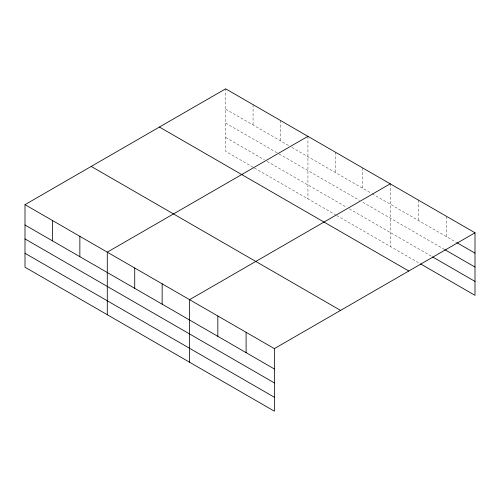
<?xml version="1.0" encoding="UTF-8"?>
<svg xmlns="http://www.w3.org/2000/svg" width="500" height="500" viewBox="0 0 500 500"><rect width="100%" height="100%" fill="white"/><g stroke="black" fill="none" stroke-linecap="round" stroke-linejoin="round"><path stroke-width="0.38" stroke-dasharray="2.5 1.88" d="M253.069 167.213L225.637 151.375L225.637 88.819M225.637 109.162L289.194 145.856M291.875 147.406L371.488 193.369M372.156 193.756L456.163 242.256M225.637 123.094L278.494 153.606M279.163 153.994L359.444 200.344M362.788 202.275L444.05 249.194M225.637 137.45L264.444 159.85M267.119 161.394L346.731 207.356M349.406 208.906L431.938 256.55M254.406 167.987L335.356 214.725M336.694 215.494L418.481 262.712M446.737 216.469L446.737 236.812M418.481 200.15L418.481 220.5M390.219 183.837L390.219 246.394M362.788 168L362.788 188.344M335.356 152.162L335.356 172.512M307.931 136.325L307.931 198.888M280.5 120.487L280.5 140.838M253.069 104.656L253.069 125"/><path stroke-width="0.75" d="M274.363 382.9L274.363 348.625L25 204.656L25 267.219L274.363 411.181L274.363 382.9L25 238.931M420.5 263.875L475 295.344L475 232.781L225.637 88.819L25 204.656M307.931 136.325L107.287 252.162L107.287 314.725M390.219 183.837L189.575 299.675L189.575 362.231M274.363 348.625L475 232.781M456.831 242.644L475 253.131M444.719 249.581L475 267.062M432.606 256.938L475 281.413M159.431 127.044L408.787 271.012M91.213 166.431L340.569 310.394M25 225.006L274.363 368.969M25 253.287L274.363 397.25M246.1 332.306L246.1 352.656M217.838 315.988L217.838 336.337M162.15 283.837L162.15 304.188M134.719 268L134.719 288.35M79.856 236.331L79.856 256.675M52.431 220.494L52.431 240.837"/></g></svg>
